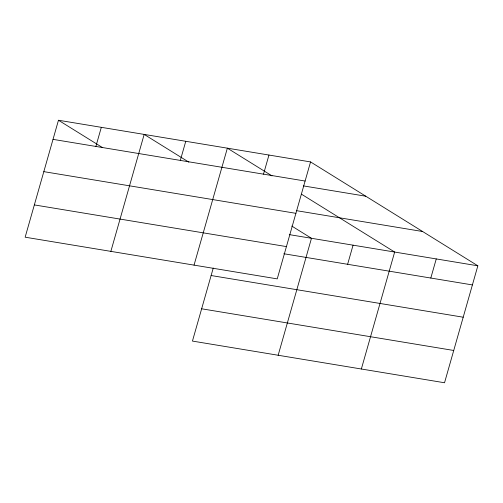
<?xml version="1.0" encoding="UTF-8"?>
<svg xmlns="http://www.w3.org/2000/svg" width="503" height="503" viewBox="0 0 503 503"><rect width="100%" height="100%" fill="white"/><g stroke="black" fill="none" stroke-linecap="round" stroke-linejoin="round"><path stroke-width="0.75" d="M58.467 120.242L25.15 237.196L277.235 278.882L310.552 161.922L58.467 120.242L102.499 147.58M95.872 146.448L101.323 127.328M110.861 251.368L144.172 134.414L188.87 162.161M180.319 160.413L185.77 141.293M194.045 265.125L227.362 148.171L272.054 175.918M213.259 268.017L192.448 341.078L444.533 382.758L477.85 265.804L310.552 161.922M263.509 174.164L268.954 155.05M278.159 355.25L311.476 238.29L291.759 226.048M347.623 264.289L353.068 245.168M361.349 369.007L394.66 252.047L301.53 194.221M430.807 278.046L436.258 258.926M53.022 139.362L305.101 181.042M303.366 185.89L365.756 196.208M296.317 210.638L422.639 231.525M43.824 171.642L295.909 213.329M289.282 234.624L477.85 265.804M34.349 204.91L286.433 246.596M283.837 253.745L472.405 284.924M211.122 275.525L463.206 317.211M201.646 308.792L453.731 350.472"/></g></svg>
